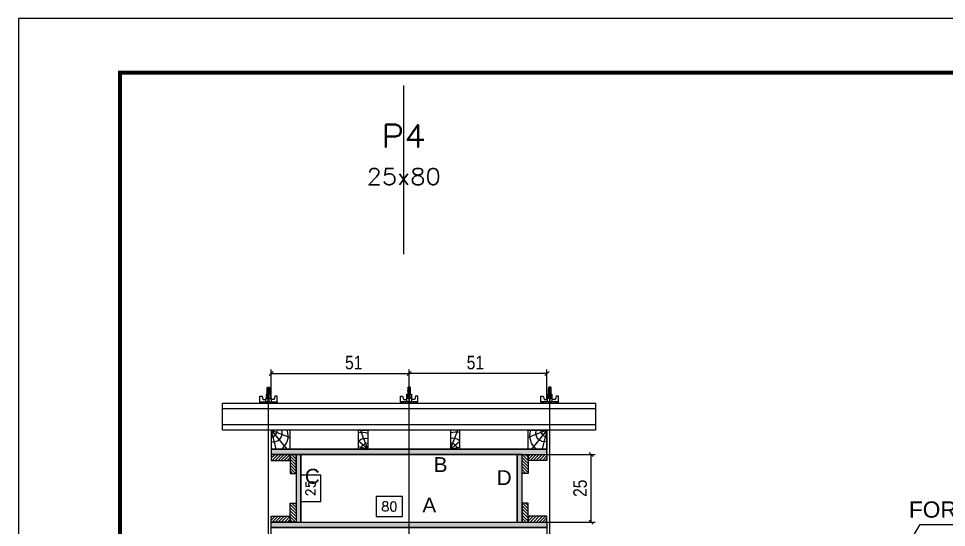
# Model space of a CAD drawing. Extents: x 14400 to 24104, y -21631 to 6985.
# Drawn here: x 16012 to 16698, y 4311 to 4688 of the extents above; entities that cross this region are included whole.
import ezdxf
from ezdxf.enums import TextEntityAlignment as Align

# ---------------------------------------------------------------- set-up
doc = ezdxf.new("R2010")
doc.units = 0
doc.linetypes.add('DASHED', pattern=[0.75, 0.5, -0.25])
doc.linetypes.add('HIDDEN', pattern=[0.375, 0.25, -0.125])
for name, color, linetype in [('CHAPA', 1, 'Continuous'), ('COTA', 241, 'Continuous'), ('MEIO_PONT', 93, 'Continuous'), ('Painéis', 200, 'Continuous'), ('SARRAFO', 251, 'Continuous'), ('Texto de Titulo', 7, 'Continuous'), ('Texto Qtd Sarr', 242, 'Continuous'), ('TEXTO_GERAL', 7, 'Continuous')]:
    doc.layers.add(name, color=color, linetype=linetype)
for name, color, linetype, lineweight in [('Folhas', 255, 'Continuous', 9), ('Hachura', 251, 'Continuous', 9), ('Madeira', 126, 'Continuous', 18), ('Perfil Metálico', 224, 'Continuous', 18), ('SARRAFO DE PRESSAO', 251, 'DASHED', 9), ('Texto Seção', 7, 'Continuous', 15)]:
    doc.layers.add(name, color=color, linetype=linetype, lineweight=lineweight)
doc.styles.add('ARIAL', font='arial.ttf')
doc.styles.add('COTA TECNICA 2X', font='techl___.ttf', dxfattribs={"height": 10})
doc.styles.add('ROMANS', font='romans.shx')
doc.styles.get("Standard").update_dxf_attribs({"font": 'arial.ttf'})
doc.dimstyles.new('3x', dxfattribs={"dimtxt": 10, "dimasz": 5, "dimexe": 7, "dimexo": 5, "dimgap": 4, "dimtad": 1, "dimdec": 4, "dimlfac": 0.333333, "dimdsep": 46, "dimtxsty": 'Standard', "dimblk": 'DOT', "dimcen": 0.09, "dimclrd": 1, "dimclre": 1, "dimclrt": 2, "dimadec": 0, "dimazin": 2, "dimtfac": 1, "dimtdec": 4, "dimtmove": 0, "dimatfit": 3, "dimldrblk": 'DOT', "dimfxl": 1, "dimtolj": 1, "dimtzin": 0, "dimlwd": 9, "dimlwe": 9, "dimarcsym": 0})
doc.dimstyles.new('SECAO PILAR', dxfattribs={"dimtxt": 10, "dimasz": 3, "dimexe": 3, "dimexo": 3, "dimgap": 3, "dimtad": 1, "dimdec": 1, "dimlfac": 0.5, "dimzin": 12, "dimdsep": 46, "dimtxsty": 'COTA TECNICA 2X', "dimblk1": 'OBLIQUE', "dimblk2": 'OBLIQUE', "dimsah": 1, "dimcen": 0.9, "dimclrd": 256, "dimclre": 256, "dimclrt": 256, "dimadec": 1, "dimazin": 3, "dimtfac": 1, "dimtdec": 1, "dimtmove": 0, "dimatfit": 3, "dimfxl": 1, "dimtolj": 1, "dimtzin": 12, "dimarcsym": 0})
doc.dimstyles.new('SECÇÃO 2', dxfattribs={"dimtxt": 7, "dimasz": 6, "dimexe": 0.18, "dimexo": 2, "dimgap": -4, "dimtad": 3, "dimdec": 1, "dimlfac": 0.5, "dimzin": 12, "dimdsep": 46, "dimtxsty": 'ROMANS', "dimblk": 'ARCHTICK', "dimcen": 0.09, "dimse1": 1, "dimse2": 1, "dimsd1": 1, "dimsd2": 1, "dimclrd": 180, "dimclre": 5, "dimclrt": 1, "dimadec": 0, "dimazin": 3, "dimtfac": 1, "dimtdec": 1, "dimtofl": 0, "dimtmove": 0, "dimatfit": 3, "dimldrblk": 'ARCHTICK', "dimfxl": 1, "dimtolj": 1, "dimtzin": 0, "dimarcsym": 0})
pattern_1 = [(315, (39108.7026, -5138.1323), (1.12253202, 1.12253202), [])]

# ---------------------------------------------------------------- blocks, each defined once
blk = doc.blocks.new('9999999999')
at = {"layer": 'Folhas'}
blk.add_lwpolyline([(98138.98, 34190.21), (99623.98, 34190.21), (99623.98, 35240.21), (98138.98, 35240.21)], close=True, dxfattribs=at)
at = {"layer": 'Folhas', "color": 30, "const_width": 3}
blk.add_lwpolyline([(98213.98, 34230.21), (99583.98, 34230.21), (99583.98, 35200.21), (98213.98, 35200.21)], close=True, dxfattribs=at)
blk = doc.blocks.new('titulo1')
at = {"layer": 'Defpoints', "color": 252, "linetype": 'HIDDEN', "ltscale": 2}
blk.add_line((0, 0), (0, 125), dxfattribs=at)
at = {"layer": 'Defpoints', "style": 'ROMANS', "oblique": 15}
blk.add_attdef('FOLHA', text='', height=10, dxfattribs=at).set_placement((0, 15.58), align=Align.MIDDLE_CENTER)
at = {"layer": 'Texto Qtd Sarr', "color": 3, "style": 'ROMANS', "oblique": 15}
for tag, height, p in [('TITULO', 17, (0, 71.45)), ('SEÇÃO', 12, (0, 41.55))]:
    blk.add_attdef(tag, text='', height=height, dxfattribs=at).set_placement(p, align=Align.MIDDLE_CENTER)
blk = doc.blocks.new('*D710')
at = {"layer": 'COTA', "color": 180, "lineweight": -2, "transparency": 16777216}
for p, q in [((16295.95, 4333.82), (16276.61, 4333.82)), ((16276.61, 4333.82), (16276.61, 4318.82)), ((16295.95, 4318.82), (16295.95, 4333.82)), ((16276.61, 4318.82), (16295.95, 4318.82))]:
    blk.add_line(p, q, dxfattribs=at)
at = {"layer": 'Defpoints', "color": 0, "transparency": 16777216}
for p in [(16220.89, 4314.82), (16380.89, 4314.82), (16380.89, 4314.82)]:
    blk.add_point(p, dxfattribs=at)
at = {"layer": 'COTA', "color": 1, "transparency": 16777216, "insert": (16286.28, 4326.32), "char_height": 7, "attachment_point": 5, "style": 'ROMANS'}
blk.add_mtext('\\A1;80', dxfattribs=at)
blk = doc.blocks.new('_ArchTick')
at = {"color": 0, "linetype": 'ByBlock', "const_width": 0.15}
blk.add_lwpolyline([(-0.5, -0.5), (0.5, 0.5)], dxfattribs=at)
blk = doc.blocks.new('*D711')
at = {"layer": 'COTA', "color": 180, "lineweight": -2, "transparency": 16777216}
for p, q in [((16235.49, 4349.49), (16220.49, 4349.49)), ((16220.49, 4349.49), (16220.49, 4330.15)), ((16235.49, 4330.15), (16235.49, 4349.49)), ((16220.49, 4330.15), (16235.49, 4330.15))]:
    blk.add_line(p, q, dxfattribs=at)
at = {"layer": 'Defpoints', "color": 0, "transparency": 16777216}
for p in [(16220.89, 4364.82), (16239.49, 4364.82), (16220.89, 4314.82)]:
    blk.add_point(p, dxfattribs=at)
at = {"layer": 'COTA', "color": 1, "transparency": 16777216, "insert": (16227.99, 4339.82), "char_height": 7, "attachment_point": 5, "rotation": 90, "style": 'ROMANS'}
blk.add_mtext('\\A1;25', dxfattribs=at)
blk = doc.blocks.new('_Oblique')
at = {"color": 0, "linetype": 'ByBlock', "lineweight": -2}
blk.add_line((-0.5, -0.5), (0.5, 0.5), dxfattribs=at)
blk = doc.blocks.new('*D726')
at = {"layer": 'COTA', "lineweight": -2, "transparency": 16777216}
for p, q in [((16387.49, 4364.82), (16438.53, 4364.82)), ((16435.53, 4314.82), (16435.53, 4364.82)), ((16387.49, 4314.82), (16438.53, 4314.82))]:
    blk.add_line(p, q, dxfattribs=at)
at = {"layer": 'Defpoints', "color": 0, "transparency": 16777216}
for p in [(16384.49, 4364.82), (16435.53, 4364.82), (16384.49, 4314.82)]:
    blk.add_point(p, dxfattribs=at)
at = {"layer": 'COTA', "lineweight": -2, "transparency": 16777216, "xscale": 3, "yscale": 3, "zscale": 3}
for p, rotation in [((16435.53, 4364.82), 90), ((16435.53, 4314.82), 270)]:
    blk.add_blockref('_Oblique', p, dxfattribs=dict(at, rotation=rotation))
at = {"layer": 'COTA', "transparency": 16777216, "insert": (16427.42, 4339.82), "char_height": 10, "attachment_point": 5, "rotation": 90, "style": 'COTA TECNICA 2X'}
blk.add_mtext('\\A1;25', dxfattribs=at)
blk = doc.blocks.new('*D716')
at = {"layer": 'COTA', "lineweight": -2, "transparency": 16777216}
for p, q in [((16198.89, 4405.82), (16198.89, 4427.72)), ((16300.89, 4405.82), (16300.89, 4427.72)), ((16198.89, 4424.72), (16300.89, 4424.72))]:
    blk.add_line(p, q, dxfattribs=at)
at = {"layer": 'Defpoints', "color": 0, "transparency": 16777216}
for p in [(16300.89, 4424.72), (16198.89, 4402.82), (16300.89, 4402.82)]:
    blk.add_point(p, dxfattribs=at)
at = {"layer": 'COTA', "lineweight": -2, "transparency": 16777216, "xscale": 3, "yscale": 3, "zscale": 3, "rotation": 180}
blk.add_blockref('_Oblique', (16198.89, 4424.72), dxfattribs=at)
at = {"layer": 'COTA', "lineweight": -2, "transparency": 16777216, "xscale": 3, "yscale": 3, "zscale": 3}
blk.add_blockref('_Oblique', (16300.89, 4424.72), dxfattribs=at)
at = {"layer": 'COTA', "transparency": 16777216, "insert": (16259.89, 4432.83), "char_height": 10, "attachment_point": 5, "style": 'COTA TECNICA 2X'}
blk.add_mtext('\\A1;51', dxfattribs=at)
blk = doc.blocks.new('*D717')
at = {"layer": 'COTA', "lineweight": -2, "transparency": 16777216}
for p, q in [((16300.89, 4405.82), (16300.89, 4427.72)), ((16402.89, 4405.82), (16402.89, 4427.72)), ((16402.89, 4424.72), (16300.89, 4424.72))]:
    blk.add_line(p, q, dxfattribs=at)
at = {"layer": 'Defpoints', "color": 0, "transparency": 16777216}
for p in [(16300.89, 4424.72), (16300.89, 4402.82), (16402.89, 4402.82)]:
    blk.add_point(p, dxfattribs=at)
at = {"layer": 'COTA', "lineweight": -2, "transparency": 16777216, "xscale": 3, "yscale": 3, "zscale": 3, "rotation": 180}
blk.add_blockref('_Oblique', (16300.89, 4424.72), dxfattribs=at)
at = {"layer": 'COTA', "lineweight": -2, "transparency": 16777216, "xscale": 3, "yscale": 3, "zscale": 3}
blk.add_blockref('_Oblique', (16402.89, 4424.72), dxfattribs=at)
at = {"layer": 'COTA', "transparency": 16777216, "insert": (16349.89, 4432.83), "char_height": 10, "attachment_point": 5, "style": 'COTA TECNICA 2X'}
blk.add_mtext('\\A1;51', dxfattribs=at)
blk = doc.blocks.new('C')
at = {"layer": 'Hachura', "color": 0}
for p, q in [((0, 3.22), (0, -3.22)), ((0.45, 3.22), (0, 3.22)), ((0.46, 3.16), (0, 3.16)), ((0.46, 3.05), (0, 3.05)), ((0.46, 2.88), (0, 2.88)), ((0, 2.75), (0, -1.16)), ((0.46, 2.65), (0, 2.65)), ((0.46, 2.23), (0, 2.23)), ((0.46, 1.51), (0, 1.51)), ((0.39, 0.49), (0.17, 0.49)), ((0.45, -3.23), (0.45, 3.22)), ((0.45, 3.22), (2.58, 3.22)), ((1.74, 0.97), (0.45, 0.97)), ((1.45, 0.1), (0.45, 0.1)), ((1.35, 1.94), (1.35, 0.96)), ((2.58, 2.39), (1.47, 2.09)), ((1.74, -0.97), (1.74, 0.97)), ((1.74, 0.97), (1.74, 0.84)), ((1.74, 0.97), (1.74, 0.84)), ((1.74, 0.84), (3.35, 0.84)), ((3.35, 0.45), (1.74, 0.45)), ((2.58, 3.22), (2.58, 2.39)), ((3.32, 0.84), (3.32, -0.84)), ((3.35, 0.84), (3.35, -0.84)), ((3.68, 0.45), (3.35, 0.45)), ((3.84, -0.52), (3.35, 0.45)), ((3.35, 0.06), (3.67, -0.57)), ((3.68, 0.45), (4.16, -0.52)), ((3.72, 0.5), (4.25, -0.57)), ((4.37, -0.55), (3.83, 0.53)), ((4.15, 0.45), (3.93, 0.45)), ((4.42, -0.52), (3.93, 0.45)), ((4.15, 0.45), (4.26, 0.45)), ((4.26, 0.45), (4.74, -0.52)), ((4.3, 0.5), (4.83, -0.57)), ((4.95, -0.55), (4.41, 0.53)), ((4.51, 0.45), (4.84, 0.45)), ((5, -0.52), (4.51, 0.45)), ((4.84, 0.45), (5.32, -0.52)), ((4.88, 0.5), (5.41, -0.57)), ((5.53, -0.55), (4.99, 0.53)), ((5.58, -0.52), (5.09, 0.45)), ((5.42, 0.45), (5.09, 0.45)), ((5.58, -0.52), (5.09, 0.45)), ((5.42, 0.45), (5.74, -0.19)), ((5.46, 0.5), (5.74, -0.07)), ((5.74, 0.19), (5.57, 0.53)), ((5.74, 0.32), (5.68, 0.45)), ((5.68, 0.45), (5.74, 0.45)), ((5.74, 0.45), (5.9, 0.29)), ((5.74, 0.45), (5.74, -0.52)), ((5.9, -0.36), (5.9, 0.29)), ((0.45, 0), (0, 0)), ((0.46, -1.52), (0, -1.52)), ((0.46, -2.23), (0, -2.23)), ((0.46, -2.65), (0, -2.65)), ((0.46, -2.88), (0, -2.88)), ((0.46, -3.05), (0, -3.05)), ((0.46, -3.16), (0, -3.16)), ((0, -3.22), (2.57, -3.22)), ((0.08, -0.48), (0.29, -0.48)), ((0.29, -0.48), (0.4, -0.48)), ((0.45, 0), (0.45, -0.97)), ((0.45, -0.16), (1.45, -0.16)), ((0.45, -0.65), (0.45, -0.32)), ((0.45, -3.23), (0.45, -0.65)), ((0.45, -0.97), (1.74, -0.97)), ((1.35, -1.94), (1.35, -0.97)), ((2.58, -2.39), (1.47, -2.1)), ((3.35, -0.32), (1.74, -0.32)), ((3.35, -0.84), (1.74, -0.84)), ((2.58, -3.23), (2.58, -2.39)), ((3.35, -0.07), (3.58, -0.52)), ((3.35, -0.52), (3.58, -0.52)), ((3.84, -0.52), (4.16, -0.52)), ((4.42, -0.52), (4.74, -0.52)), ((4.63, -0.52), (4.74, -0.52)), ((5, -0.52), (5.32, -0.52)), ((5.58, -0.52), (5.74, -0.52)), ((5.74, -0.52), (5.9, -0.36)), ((5.74, -0.52), (5.74, -0.52))]:
    blk.add_line(p, q, dxfattribs=at)
for centre, radius, start, end in [((1.52, 1.94), 0.161, 104.7436, 180), ((1.44, -0.03), 0.129, 272.695, 87.305), ((3.81, 0.39), 0.143, 25.5688, 154.4312), ((4.39, 0.39), 0.143, 25.5688, 154.4312), ((4.97, 0.39), 0.143, 25.5688, 154.4312), ((5.55, 0.39), 0.143, 25.5688, 154.4312), ((0.17, -0.37), 0.174, 221.744, 317.8592), ((1.52, -1.94), 0.161, 180, 255.2564), ((3.71, -0.4), 0.174, 222.1408, 318.256), ((4.29, -0.4), 0.174, 222.1408, 318.256), ((4.87, -0.4), 0.174, 222.1408, 318.256), ((5.45, -0.4), 0.174, 222.1408, 318.256), ((5.61, -0.4), 0.174, 317.8592, 318.256)]:
    blk.add_arc(centre, radius, start, end, dxfattribs=at)
blk = doc.blocks.new('PONTALETE')
at = {"layer": 'Madeira'}
for q in [(2.71, 7), (7, 5.76), (7, 1.74)]:
    blk.add_line((0, 0), q, dxfattribs=at)
blk.add_lwpolyline([(0, 0), (7, 0), (7, 7), (0, 7)], close=True, dxfattribs=at)
for centre, radius, start, end in [((2.04, 0.06), 6.23, 37.2818, 109.0913), ((1.09, 0.9), 3.19, 343.603, 109.9847), ((-0.21, -0.78), 3.09, 14.6322, 86.0383)]:
    blk.add_arc(centre, radius, start, end, dxfattribs=at)
blk = doc.blocks.new('MEIO PONTALETE')
at = {"layer": 'Madeira'}
for q in [(2.71, 7), (3.5, 2.88), (3.5, 0.87)]:
    blk.add_line((0, 0), q, dxfattribs=at)
blk.add_lwpolyline([(0, 0), (3.5, 0), (3.5, 7), (0, 7)], close=True, dxfattribs=at)
for centre, radius, start, end in [((2.04, 0.06), 6.23, 76.4499, 109.0913), ((1.09, 0.9), 3.19, 40.9063, 109.9847), ((-0.21, -0.78), 3.09, 14.6322, 86.0383)]:
    blk.add_arc(centre, radius, start, end, dxfattribs=at)
blk = doc.blocks.new('_Dot')
at = {"color": 0, "linetype": 'ByBlock', "lineweight": -2}
blk.add_line((-0.5, 0), (-1, 0), dxfattribs=at)
at = {"color": 0, "linetype": 'ByBlock', "const_width": 0.5}
blk.add_lwpolyline([(-0.25, 0, 1), (0.25, 0, 1)], format="xyb", close=True, dxfattribs=at)

msp = doc.modelspace()

# ---------------------------------------------------------------- hatches: boundary and pattern name
at = {"layer": 'Hachura'}
h = msp.add_hatch(color=256, dxfattribs=at)
h.dxf.hatch_style = 1
h.paths.add_polyline_path([(16402.89, 4364.82), (16402.89, 4368.82), (16198.89, 4368.82), (16198.89, 4364.82)])
h = msp.add_hatch(color=256, dxfattribs=at)
h.dxf.hatch_style = 1
h.paths.add_polyline_path([(16403.89, 4364.82), (16403.89, 4368.82), (16199.89, 4368.82), (16199.89, 4364.82)])
h = msp.add_hatch(dxfattribs=at)
h.set_pattern_fill('ANSI31', color=256, scale=0.5, angle=180, style=0)
h.set_pattern_definition([(225, (7074.9426, -18564.5886), (1.12253202, -1.12253202), [])])
h.paths.add_polyline_path([(16212.89, 4364.82), (16212.89, 4360.42), (16198.89, 4360.42), (16198.89, 4364.82)])
h = msp.add_hatch(dxfattribs=at)
h.set_pattern_fill('ANSI31', color=256, scale=0.5, angle=270, style=0)
h.set_pattern_definition(pattern_1)
h.paths.add_polyline_path([(16217.29, 4350.82), (16212.89, 4350.82), (16212.89, 4364.82), (16217.29, 4364.82)])
h = msp.add_hatch(color=256, dxfattribs=at)
h.dxf.hatch_style = 1
h.paths.add_polyline_path([(16217.29, 4314.82), (16220.89, 4314.82), (16220.89, 4364.82), (16217.29, 4364.82)])
h = msp.add_hatch(color=256, dxfattribs=at)
h.dxf.hatch_style = 1
h.paths.add_polyline_path([(16217.29, 4314.82), (16220.89, 4314.82), (16220.89, 4364.82), (16217.29, 4364.82)])
h = msp.add_hatch(color=256, dxfattribs=at)
h.dxf.hatch_style = 1
h.paths.add_polyline_path([(16380.89, 4314.82), (16384.49, 4314.82), (16384.49, 4364.82), (16380.89, 4364.82)])
h = msp.add_hatch(color=256, dxfattribs=at)
h.dxf.hatch_style = 1
h.paths.add_polyline_path([(16380.89, 4314.82), (16384.49, 4314.82), (16384.49, 4364.82), (16380.89, 4364.82)])
h = msp.add_hatch(dxfattribs=at)
h.set_pattern_fill('ANSI31', color=256, scale=0.5, angle=270, style=0)
h.set_pattern_definition(pattern_1)
h.paths.add_polyline_path([(16384.49, 4350.82), (16388.89, 4350.82), (16388.89, 4364.82), (16384.49, 4364.82)])
h = msp.add_hatch(dxfattribs=at)
h.set_pattern_fill('ANSI31', color=256, scale=0.5, angle=180, style=0)
h.set_pattern_definition([(225, (6899.9426, -18564.5886), (1.12253202, -1.12253202), [])])
h.paths.add_polyline_path([(16388.89, 4364.82), (16388.89, 4360.42), (16402.89, 4360.42), (16402.89, 4364.82)])
h = msp.add_hatch(dxfattribs=at)
h.set_pattern_fill('ANSI31', color=256, scale=0.5, angle=270, style=0)
h.set_pattern_definition(pattern_1)
h.paths.add_polyline_path([(16217.29, 4328.82), (16212.89, 4328.82), (16212.89, 4314.82), (16217.29, 4314.82)])
h = msp.add_hatch(dxfattribs=at)
h.set_pattern_fill('ANSI31', color=256, scale=0.5, angle=270, style=0)
h.set_pattern_definition(pattern_1)
h.paths.add_polyline_path([(16384.49, 4328.82), (16388.89, 4328.82), (16388.89, 4314.82), (16384.49, 4314.82)])
h = msp.add_hatch(dxfattribs=at)
h.set_pattern_fill('ANSI31', color=256, scale=0.5, angle=180, style=0)
h.set_pattern_definition([(225, (7074.9426, -18576.5886), (1.12253202, -1.12253202), [])])
h.paths.add_polyline_path([(16212.89, 4314.82), (16212.89, 4319.22), (16198.89, 4319.22), (16198.89, 4314.82)])
h = msp.add_hatch(dxfattribs=at)
h.set_pattern_fill('ANSI31', color=256, scale=0.5, angle=180, style=0)
h.set_pattern_definition([(225, (6899.9426, -18576.5886), (1.12253202, -1.12253202), [])])
h.paths.add_polyline_path([(16388.89, 4314.82), (16388.89, 4319.22), (16402.89, 4319.22), (16402.89, 4314.82)])
h = msp.add_hatch(color=256, dxfattribs=at)
h.dxf.hatch_style = 1
h.paths.add_polyline_path([(16402.89, 4314.82), (16402.89, 4310.82), (16198.89, 4310.82), (16198.89, 4314.82)])
h = msp.add_hatch(color=256, dxfattribs=at)
h.dxf.hatch_style = 1
h.paths.add_polyline_path([(16403.89, 4314.82), (16403.89, 4310.82), (16199.89, 4310.82), (16199.89, 4314.82)])

# ---------------------------------------------------------------- linework, layer by layer
at = {"layer": 'CHAPA'}
for points in [[(16402.89, 4364.82), (16402.89, 4368.82), (16198.89, 4368.82), (16198.89, 4364.82)], [(16402.89, 4364.82), (16402.89, 4368.82), (16198.89, 4368.82), (16198.89, 4364.82)], [(16217.29, 4314.82), (16220.89, 4314.82), (16220.89, 4364.82), (16217.29, 4364.82)], [(16217.29, 4314.82), (16220.89, 4314.82), (16220.89, 4364.82), (16217.29, 4364.82)], [(16380.89, 4314.82), (16384.49, 4314.82), (16384.49, 4364.82), (16380.89, 4364.82)], [(16380.89, 4314.82), (16384.49, 4314.82), (16384.49, 4364.82), (16380.89, 4364.82)], [(16402.89, 4314.82), (16402.89, 4310.82), (16198.89, 4310.82), (16198.89, 4314.82)], [(16402.89, 4314.82), (16402.89, 4310.82), (16198.89, 4310.82), (16198.89, 4314.82)]]:
    msp.add_lwpolyline(points, close=True, dxfattribs=at)
at = {"layer": 'Hachura'}
for p, q in [((16196.89, 4266.02), (16196.89, 4409.82)), ((16300.89, 4266.02), (16300.9, 4409.82)), ((16404.9, 4266.02), (16404.9, 4409.82))]:
    msp.add_line(p, q, dxfattribs=at)
at = {"layer": 'Madeira'}
for points in [[(16402.89, 4368.82), (16402.89, 4382.82), (16198.89, 4382.82), (16198.89, 4368.82)], [(16402.89, 4310.82), (16402.89, 4296.82), (16198.89, 4296.82), (16198.89, 4310.82)]]:
    msp.add_lwpolyline(points, close=True, dxfattribs=at)
at = {"layer": 'Painéis'}
msp.add_lwpolyline([(16220.89, 4364.82), (16220.89, 4314.82), (16380.89, 4314.82), (16380.89, 4364.82)], close=True, dxfattribs=at)
at = {"layer": 'Perfil Metálico'}
for points in [[(16438.89, 4402.82), (16438.89, 4382.82), (16162.89, 4382.82), (16162.89, 4402.82)], [(16162.89, 4386.82), (16162.89, 4398.82), (16438.89, 4398.82), (16438.89, 4386.82)]]:
    msp.add_lwpolyline(points, close=True, dxfattribs=at)
at = {"layer": 'SARRAFO'}
for points in [[(16198.89, 4360.42), (16212.89, 4360.42), (16212.89, 4364.82), (16198.89, 4364.82)], [(16212.89, 4364.82), (16212.89, 4350.82), (16217.29, 4350.82), (16217.29, 4364.82)], [(16388.89, 4364.82), (16388.89, 4350.82), (16384.49, 4350.82), (16384.49, 4364.82)], [(16402.89, 4360.42), (16388.89, 4360.42), (16388.89, 4364.82), (16402.89, 4364.82)], [(16212.89, 4314.82), (16212.89, 4328.82), (16217.29, 4328.82), (16217.29, 4314.82)], [(16388.89, 4314.82), (16388.89, 4328.82), (16384.49, 4328.82), (16384.49, 4314.82)], [(16198.89, 4319.22), (16212.89, 4319.22), (16212.89, 4314.82), (16198.89, 4314.82)], [(16402.89, 4319.22), (16388.89, 4319.22), (16388.89, 4314.82), (16402.89, 4314.82)]]:
    msp.add_lwpolyline(points, close=True, dxfattribs=at)

# ---------------------------------------------------------------- block references
at = {"layer": 'Hachura', "linetype": 'Continuous', "yscale": 2, "zscale": 2}
for p, xscale, rotation in [((16196.89, 4402.82), -2, 270), ((16300.89, 4402.82), 2, 90), ((16404.89, 4402.82), 2, 90)]:
    msp.add_blockref('C', p, dxfattribs=dict(at, xscale=xscale, rotation=rotation))
at = {"layer": 'MEIO_PONT', "yscale": 2, "zscale": 2}
for p, xscale, rotation in [((16198.89, 4382.82), 2, 269.9999999999999), ((16402.89, 4382.82), -2, 90)]:
    msp.add_blockref('PONTALETE', p, dxfattribs=dict(at, xscale=xscale, rotation=rotation))
at = {"layer": 'MEIO_PONT', "yscale": 1.999999997962732, "zscale": 1.999999997962732}
for p, xscale in [((16270.39, 4368.82), -1.999999997962732), ((16331.39, 4368.82), 1.999999997962732)]:
    msp.add_blockref('MEIO PONTALETE', p, dxfattribs=dict(at, xscale=xscale))
at = {"layer": 'SARRAFO DE PRESSAO', "color": 6, "linetype": 'ByBlock'}
msp.add_blockref('9999999999', (-82127.01, -30552.63), dxfattribs=at)
at = {"layer": 'Texto Seção'}
ref = msp.add_blockref('titulo1', (16296.89, 4513.08), dxfattribs=at)
ref.add_attrib('TITULO', 'P4', dxfattribs={"layer": 'Texto de Titulo', "color": 7, "height": 17, "style": 'ROMANS', "width": 1.1}).set_placement((16296.89, 4600.58), align=Align.MIDDLE_CENTER)
ref.add_attrib('SEÇÃO', '25x80', dxfattribs={"layer": 'Texto de Titulo', "color": 7, "height": 12, "style": 'ROMANS', "width": 1.1}).set_placement((16296.89, 4570.58), align=Align.MIDDLE_CENTER)

# ---------------------------------------------------------------- texts
at = {"color": 0, "linetype": 'Continuous', "ltscale": 5, "style": 'ARIAL'}
msp.add_text('FORNECER MOSCA', height=12, dxfattribs=at).set_placement((16670.62, 4318.08))
at = {"layer": 'TEXTO_GERAL', "style": 'ARIAL'}
for s, p in [('B', (16324.16, 4357.37)), ('C', (16229.28, 4348.72)), ('D', (16371.23, 4347.72)), ('A', (16315.81, 4327.4))]:
    msp.add_text(s, height=11, dxfattribs=at).set_placement(p, align=Align.MIDDLE_CENTER)

# ---------------------------------------------------------------- dimensions: what is measured, and where the dimension line sits
at = {"layer": 'COTA'}
for base, p1, p2, dimstyle, picture, middle in [((16300.89, 4424.72), (16198.89, 4402.82), (16300.89, 4402.82), 'SECAO PILAR', '*D716', (16259.89, 4424.72)), ((16380.89, 4314.82), (16220.89, 4314.82), (16380.89, 4314.82), 'SECÇÃO 2', '*D710', (16286.28, 4314.82))]:
    dim = msp.add_linear_dim(base=base, p1=p1, p2=p2, dimstyle=dimstyle, dxfattribs=at)
    dim.commit()
    dim.dimension.update_dxf_attribs({"geometry": picture, "text_midpoint": middle, "dimtype": 160})
for base, p1, p2, angle, dimstyle, picture, middle in [((16300.89, 4424.72), (16402.89, 4402.82), (16300.89, 4402.82), 180, 'SECAO PILAR', '*D717', (16349.89, 4424.72)), ((16239.49, 4364.82), (16220.89, 4314.82), (16220.89, 4364.82), 90, 'SECÇÃO 2', '*D711', (16239.49, 4339.82))]:
    dim = msp.add_linear_dim(base=base, p1=p1, p2=p2, angle=angle, dimstyle=dimstyle, dxfattribs=at)
    dim.commit()
    dim.dimension.update_dxf_attribs({"geometry": picture, "text_midpoint": middle, "dimtype": 160})
dim = msp.add_linear_dim(base=(16435.53, 4364.82), p1=(16384.49, 4314.82), p2=(16384.49, 4364.82), angle=90, dimstyle='SECAO PILAR', dxfattribs=at)
dim.commit()
dim.dimension.update_dxf_attribs({"geometry": '*D726', "text_midpoint": (16427.42, 4339.82)})

# ---------------------------------------------------------------- leaders
msp.add_leader([(16651.66, 4267.52), (16678.99, 4313.08), (16818.19, 4313.08)], dimstyle='3x', override={"dimasz": 20})

doc.saveas('drawing.dxf')
